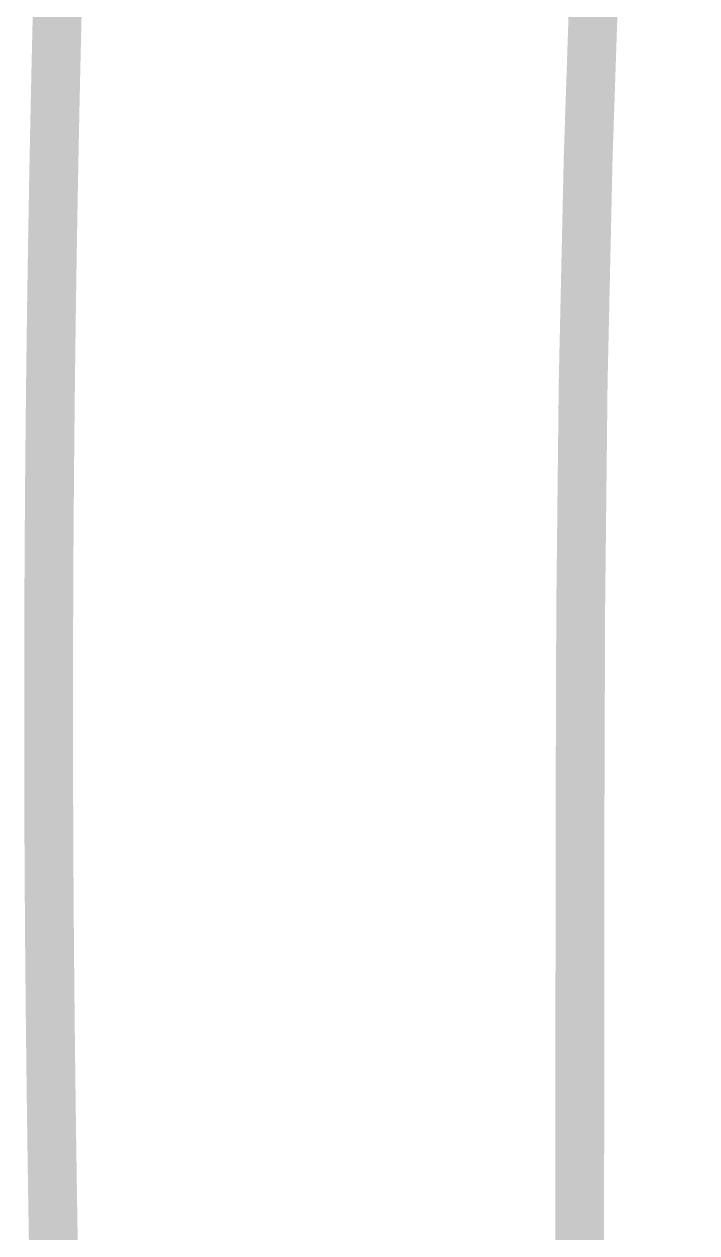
# Model space of a CAD drawing. Header units: inches. Extents: x -300 to 516, y -297 to 231.
# Drawn here: x -23.418 to -21.696, y -163.136 to -160.041 of the extents above; entities that cross this region are included whole.
import ezdxf

# ---------------------------------------------------------------- set-up
doc = ezdxf.new("R2010")
doc.units = ezdxf.units.IN
doc.header["$LTSCALE"] = 24
doc.header["$MEASUREMENT"] = 0
doc.layers.add('EXTERIOR ELEC EQUIP', color=190, linetype='Continuous')

msp = doc.modelspace()

# ---------------------------------------------------------------- linework, layer by layer
at = {"layer": 'EXTERIOR ELEC EQUIP', "const_width": 0.125}
msp.add_lwpolyline([(-21.75863, -156.88459), (-21.77358, -157.04037), (-21.81952, -157.57367), (-21.86105, -158.11872), (-21.89772, -158.67377), (-21.92911, -159.23704), (-21.95476, -159.80678), (-21.97424, -160.38121), (-21.9871, -160.95859), (-21.99342, -161.53848), (-21.99533, -162.12587), (-21.99548, -162.72707), (-21.99651, -163.3484), (-22.01559, -166.06071)], dxfattribs=at)
at = {"layer": 'EXTERIOR ELEC EQUIP', "color": 60, "const_width": 0.125}
msp.add_lwpolyline([(-23.34289, -163.19998), (-23.34291, -163.19843), (-23.34294, -163.19687), (-23.34296, -163.19531), (-23.34299, -163.19376), (-23.34302, -163.1922), (-23.34304, -163.19065), (-23.34307, -163.18909), (-23.34309, -163.18754), (-23.34312, -163.18598), (-23.34314, -163.18442), (-23.34317, -163.18287), (-23.3432, -163.18131), (-23.34322, -163.17976), (-23.34325, -163.1782), (-23.34327, -163.17665), (-23.3433, -163.17509), (-23.34332, -163.17354), (-23.34335, -163.17198), (-23.34338, -163.17042), (-23.3434, -163.16887), (-23.34343, -163.16731), (-23.34345, -163.16576), (-23.34348, -163.1642), (-23.3435, -163.16265), (-23.34353, -163.16109), (-23.34356, -163.15954), (-23.34358, -163.15798), (-23.34361, -163.15642), (-23.34363, -163.15487), (-23.34366, -163.15331), (-23.34368, -163.15176), (-23.34371, -163.1502), (-23.34373, -163.14865), (-23.34376, -163.14709), (-23.34378, -163.14554), (-23.34381, -163.14398), (-23.34383, -163.14243), (-23.34386, -163.14087), (-23.34388, -163.13932), (-23.34391, -163.13776), (-23.34394, -163.13621), (-23.34396, -163.13465), (-23.34399, -163.1331), (-23.34401, -163.13154), (-23.34404, -163.12998), (-23.34406, -163.12843), (-23.34409, -163.12687), (-23.34411, -163.12532), (-23.34414, -163.12376), (-23.34416, -163.12221), (-23.34419, -163.12065), (-23.34421, -163.1191), (-23.34424, -163.11754), (-23.34426, -163.11599), (-23.34429, -163.11443), (-23.34431, -163.11288), (-23.34434, -163.11132), (-23.34436, -163.10977), (-23.34439, -163.10821), (-23.34441, -163.10666), (-23.34444, -163.1051), (-23.34446, -163.10355), (-23.34449, -163.10199), (-23.34451, -163.10044), (-23.34453, -163.09888), (-23.34456, -163.09733), (-23.34458, -163.09577), (-23.34461, -163.09422), (-23.34463, -163.09266), (-23.34466, -163.09111), (-23.34468, -163.08955), (-23.34471, -163.088), (-23.34473, -163.08644), (-23.34476, -163.08489), (-23.34478, -163.08334), (-23.34481, -163.08178), (-23.34483, -163.08023), (-23.34485, -163.07867), (-23.34488, -163.07712), (-23.3449, -163.07556), (-23.34493, -163.07401), (-23.34495, -163.07245), (-23.34498, -163.0709), (-23.345, -163.06934), (-23.34503, -163.06779), (-23.34505, -163.06623), (-23.34507, -163.06468), (-23.3451, -163.06312), (-23.34512, -163.06157), (-23.34515, -163.06002), (-23.34517, -163.05846), (-23.34519, -163.05691), (-23.34522, -163.05535), (-23.34524, -163.0538), (-23.34527, -163.05224), (-23.34529, -163.05069), (-23.34532, -163.04913), (-23.34534, -163.04758), (-23.34536, -163.04602), (-23.34539, -163.04447), (-23.34541, -163.04292), (-23.34544, -163.04136), (-23.34546, -163.03981), (-23.34548, -163.03825), (-23.34551, -163.0367), (-23.34553, -163.03514), (-23.34555, -163.03359), (-23.34558, -163.03203), (-23.3456, -163.03048), (-23.34563, -163.02893), (-23.34565, -163.02737), (-23.34567, -163.02582), (-23.3457, -163.02426), (-23.34572, -163.02271), (-23.34574, -163.02115), (-23.34577, -163.0196), (-23.34579, -163.01805), (-23.34582, -163.01649), (-23.34584, -163.01494), (-23.34586, -163.01338), (-23.34589, -163.01183), (-23.34591, -163.01028), (-23.34593, -163.00872), (-23.34596, -163.00717), (-23.34598, -163.00561), (-23.346, -163.00406), (-23.34603, -163.0025), (-23.34605, -163.00095), (-23.34607, -162.9994), (-23.3461, -162.99784), (-23.34612, -162.99629), (-23.34614, -162.99473), (-23.34617, -162.99318), (-23.34619, -162.99163), (-23.34621, -162.99007), (-23.34624, -162.98852), (-23.34626, -162.98696), (-23.34628, -162.98541), (-23.34631, -162.98386), (-23.34633, -162.9823), (-23.34635, -162.98075), (-23.34638, -162.97919), (-23.3464, -162.97764), (-23.34642, -162.97609), (-23.34645, -162.97453), (-23.34647, -162.97298), (-23.34649, -162.97142), (-23.34651, -162.96987), (-23.34654, -162.96832), (-23.34656, -162.96676), (-23.34658, -162.96521), (-23.34661, -162.96366), (-23.34663, -162.9621), (-23.34665, -162.96055), (-23.34667, -162.95899), (-23.3467, -162.95744), (-23.34672, -162.95589), (-23.34674, -162.95433), (-23.34677, -162.95278), (-23.34679, -162.95123), (-23.34681, -162.94967), (-23.34683, -162.94812), (-23.34686, -162.94656), (-23.34688, -162.94501), (-23.3469, -162.94346), (-23.34692, -162.9419), (-23.34695, -162.94035), (-23.34697, -162.9388), (-23.34699, -162.93724), (-23.34701, -162.93569), (-23.34704, -162.93414), (-23.34706, -162.93258), (-23.34708, -162.93103), (-23.3471, -162.92948), (-23.34713, -162.92792), (-23.34715, -162.92637), (-23.34717, -162.92481), (-23.34719, -162.92326), (-23.34721, -162.92171), (-23.34724, -162.92015), (-23.34726, -162.9186), (-23.34728, -162.91705), (-23.3473, -162.91549), (-23.34732, -162.91394), (-23.34735, -162.91239), (-23.34737, -162.91083), (-23.34739, -162.90928), (-23.34741, -162.90773), (-23.34744, -162.90617), (-23.34746, -162.90462), (-23.34748, -162.90307), (-23.3475, -162.90151), (-23.34752, -162.89996), (-23.34754, -162.89841), (-23.34757, -162.89685), (-23.34759, -162.8953), (-23.34761, -162.89375), (-23.34763, -162.89219), (-23.34765, -162.89064), (-23.34768, -162.88909), (-23.3477, -162.88753), (-23.34772, -162.88598), (-23.34774, -162.88443), (-23.34776, -162.88288), (-23.34778, -162.88132), (-23.34781, -162.87977), (-23.34783, -162.87822), (-23.34785, -162.87666), (-23.34787, -162.87511), (-23.34789, -162.87356), (-23.34791, -162.872), (-23.34793, -162.87045), (-23.34796, -162.8689), (-23.34798, -162.86734), (-23.348, -162.86579), (-23.34802, -162.86424), (-23.34804, -162.86269), (-23.34806, -162.86113), (-23.34808, -162.85958), (-23.3481, -162.85803), (-23.34813, -162.85647), (-23.34815, -162.85492), (-23.34817, -162.85337), (-23.34819, -162.85181), (-23.34821, -162.85026), (-23.34823, -162.84871), (-23.34825, -162.84716), (-23.34827, -162.8456), (-23.34829, -162.84405), (-23.34832, -162.8425), (-23.34834, -162.84094), (-23.34836, -162.83939), (-23.34838, -162.83784), (-23.3484, -162.83629), (-23.34842, -162.83473), (-23.34844, -162.83318), (-23.34846, -162.83163), (-23.34848, -162.83007), (-23.3485, -162.82852), (-23.34852, -162.82697), (-23.34855, -162.82542), (-23.34857, -162.82386), (-23.34859, -162.82231), (-23.34861, -162.82076), (-23.34863, -162.81921), (-23.34865, -162.81765), (-23.34867, -162.8161), (-23.34869, -162.81455), (-23.34871, -162.813), (-23.34873, -162.81144), (-23.34875, -162.80989), (-23.34877, -162.80834), (-23.34879, -162.80678), (-23.34881, -162.80523), (-23.34883, -162.80368), (-23.34885, -162.80213), (-23.34887, -162.80057), (-23.34889, -162.79902), (-23.34891, -162.79747), (-23.34893, -162.79592), (-23.34895, -162.79436), (-23.34897, -162.79281), (-23.34899, -162.79126), (-23.34901, -162.78971), (-23.34903, -162.78815), (-23.34905, -162.7866), (-23.34907, -162.78505), (-23.34909, -162.7835), (-23.34911, -162.78194), (-23.34913, -162.78039), (-23.34915, -162.77884), (-23.34917, -162.77729), (-23.34919, -162.77574), (-23.34921, -162.77418), (-23.34923, -162.77263), (-23.34925, -162.77108), (-23.34927, -162.76953), (-23.34929, -162.76797), (-23.34931, -162.76642), (-23.34933, -162.76487), (-23.34935, -162.76332), (-23.34937, -162.76176), (-23.34939, -162.76021), (-23.34941, -162.75866), (-23.34943, -162.75711), (-23.34945, -162.75556), (-23.34947, -162.754), (-23.34949, -162.75245), (-23.34951, -162.7509), (-23.34953, -162.74935), (-23.34955, -162.74779), (-23.34957, -162.74624), (-23.34959, -162.74469), (-23.34961, -162.74314), (-23.34963, -162.74159), (-23.34964, -162.74003), (-23.34966, -162.73848), (-23.34968, -162.73693), (-23.3497, -162.73538), (-23.34972, -162.73383), (-23.34974, -162.73227), (-23.34976, -162.73072), (-23.34978, -162.72917), (-23.3498, -162.72762), (-23.34982, -162.72607), (-23.34984, -162.72451), (-23.34985, -162.72296), (-23.34987, -162.72141), (-23.34989, -162.71986), (-23.34991, -162.71831), (-23.34993, -162.71675), (-23.34995, -162.7152), (-23.34997, -162.71365), (-23.34999, -162.7121), (-23.35001, -162.71055), (-23.35002, -162.70899), (-23.35004, -162.70744), (-23.35006, -162.70589), (-23.35008, -162.70434), (-23.3501, -162.70279), (-23.35012, -162.70124), (-23.35014, -162.69968), (-23.35015, -162.69813), (-23.35017, -162.69658), (-23.35019, -162.69503), (-23.35021, -162.69348), (-23.35023, -162.69192), (-23.35025, -162.69037), (-23.35027, -162.68882), (-23.35028, -162.68727), (-23.3503, -162.68572), (-23.35032, -162.68417), (-23.35034, -162.68261), (-23.35036, -162.68106), (-23.35037, -162.67951), (-23.35039, -162.67796), (-23.35041, -162.67641), (-23.35043, -162.67486), (-23.35045, -162.6733), (-23.35047, -162.67175), (-23.35048, -162.6702), (-23.3505, -162.66865), (-23.35052, -162.6671), (-23.35054, -162.66555), (-23.35056, -162.66399), (-23.35057, -162.66244), (-23.35059, -162.66089), (-23.35061, -162.65934), (-23.35063, -162.65779), (-23.35064, -162.65624), (-23.35066, -162.65469), (-23.35068, -162.65313), (-23.3507, -162.65158), (-23.35072, -162.65003), (-23.35073, -162.64848), (-23.35075, -162.64693), (-23.35077, -162.64538), (-23.35079, -162.64383), (-23.3508, -162.64227), (-23.35082, -162.64072), (-23.35084, -162.63917), (-23.35086, -162.63762), (-23.35087, -162.63607), (-23.35089, -162.63452), (-23.35091, -162.63297), (-23.35093, -162.63141), (-23.35094, -162.62986), (-23.35096, -162.62831), (-23.35098, -162.62676), (-23.35099, -162.62521), (-23.35101, -162.62366), (-23.35103, -162.62211), (-23.35105, -162.62056), (-23.35106, -162.619), (-23.35108, -162.61745), (-23.3511, -162.6159), (-23.35111, -162.61435), (-23.35113, -162.6128), (-23.35115, -162.61125), (-23.35116, -162.6097), (-23.35118, -162.60815), (-23.3512, -162.60659), (-23.35122, -162.60504), (-23.35123, -162.60349), (-23.35125, -162.60194), (-23.35127, -162.60039), (-23.35128, -162.59884), (-23.3513, -162.59729), (-23.35132, -162.59574), (-23.35133, -162.59419), (-23.35135, -162.59263), (-23.35137, -162.59108), (-23.35138, -162.58953), (-23.3514, -162.58798), (-23.35141, -162.58643), (-23.35143, -162.58488), (-23.35145, -162.58333), (-23.35146, -162.58178), (-23.35148, -162.58023), (-23.3515, -162.57868), (-23.35151, -162.57712), (-23.35153, -162.57557), (-23.35155, -162.57402), (-23.35156, -162.57247), (-23.35158, -162.57092), (-23.35159, -162.56937), (-23.35161, -162.56782), (-23.35163, -162.56627), (-23.35164, -162.56472), (-23.35166, -162.56317), (-23.35167, -162.56161), (-23.35169, -162.56006), (-23.35171, -162.55851), (-23.35172, -162.55696), (-23.35174, -162.55541), (-23.35175, -162.55386), (-23.35177, -162.55231), (-23.35179, -162.55076), (-23.3518, -162.54921), (-23.35182, -162.54766), (-23.35183, -162.54611), (-23.35185, -162.54456), (-23.35186, -162.54301), (-23.35188, -162.54145), (-23.35189, -162.5399), (-23.35191, -162.53835), (-23.35193, -162.5368), (-23.35194, -162.53525), (-23.35196, -162.5337), (-23.35197, -162.53215), (-23.35199, -162.5306), (-23.352, -162.52905), (-23.35202, -162.5275), (-23.35203, -162.52595), (-23.35205, -162.5244), (-23.35206, -162.52285), (-23.35208, -162.5213), (-23.35209, -162.51975), (-23.35211, -162.51819), (-23.35212, -162.51664), (-23.35214, -162.51509), (-23.35215, -162.51354), (-23.35217, -162.51199), (-23.35218, -162.51044), (-23.3522, -162.50889), (-23.35221, -162.50734), (-23.35223, -162.50579), (-23.35224, -162.50424), (-23.35226, -162.50269), (-23.35227, -162.50114), (-23.35229, -162.49959), (-23.3523, -162.49804), (-23.35232, -162.49649), (-23.35233, -162.49494), (-23.35235, -162.49339), (-23.35236, -162.49184), (-23.35238, -162.49029), (-23.35239, -162.48873), (-23.35241, -162.48718), (-23.35242, -162.48563), (-23.35243, -162.48408), (-23.35245, -162.48253), (-23.35246, -162.48098), (-23.35248, -162.47943), (-23.35249, -162.47788), (-23.35251, -162.47633), (-23.35252, -162.47478), (-23.35254, -162.47323), (-23.35255, -162.47168), (-23.35256, -162.47013), (-23.35258, -162.46858), (-23.35259, -162.46703), (-23.35261, -162.46548), (-23.35262, -162.46393), (-23.35263, -162.46238), (-23.35265, -162.46083), (-23.35266, -162.45928), (-23.35268, -162.45773), (-23.35269, -162.45618), (-23.3527, -162.45463), (-23.35272, -162.45308), (-23.35273, -162.45153), (-23.35274, -162.44998), (-23.35276, -162.44843), (-23.35277, -162.44688), (-23.35279, -162.44533), (-23.3528, -162.44378), (-23.35281, -162.44223), (-23.35283, -162.44068), (-23.35284, -162.43913), (-23.35285, -162.43758), (-23.35287, -162.43603), (-23.35288, -162.43448), (-23.35289, -162.43293), (-23.35291, -162.43138), (-23.35292, -162.42983), (-23.35293, -162.42828), (-23.35295, -162.42673), (-23.35296, -162.42518), (-23.35297, -162.42363), (-23.35299, -162.42208), (-23.353, -162.42053), (-23.35301, -162.41898), (-23.35303, -162.41743), (-23.35304, -162.41588), (-23.35305, -162.41433), (-23.35307, -162.41278), (-23.35308, -162.41123), (-23.35309, -162.40968), (-23.3531, -162.40813), (-23.35312, -162.40658), (-23.35313, -162.40503), (-23.35314, -162.40348), (-23.35316, -162.40193), (-23.35317, -162.40038), (-23.35318, -162.39883), (-23.35319, -162.39728), (-23.35321, -162.39573), (-23.35322, -162.39418), (-23.35323, -162.39263), (-23.35324, -162.39108), (-23.35326, -162.38953), (-23.35327, -162.38798), (-23.35328, -162.38643), (-23.35329, -162.38488), (-23.35331, -162.38333), (-23.35332, -162.38178), (-23.35333, -162.38023), (-23.35334, -162.37868), (-23.35336, -162.37713), (-23.35337, -162.37558), (-23.35338, -162.37403), (-23.35339, -162.37248), (-23.3534, -162.37093), (-23.35342, -162.36938), (-23.35343, -162.36783), (-23.35344, -162.36628), (-23.35345, -162.36473), (-23.35346, -162.36318), (-23.35348, -162.36163), (-23.35349, -162.36008), (-23.3535, -162.35854), (-23.35351, -162.35699), (-23.35352, -162.35544), (-23.35354, -162.35389), (-23.35355, -162.35234), (-23.35356, -162.35079), (-23.35357, -162.34924), (-23.35358, -162.34769), (-23.35359, -162.34614), (-23.35361, -162.34459), (-23.35362, -162.34304), (-23.35363, -162.34149), (-23.35364, -162.33994), (-23.35365, -162.33839), (-23.35366, -162.33684), (-23.35367, -162.33529), (-23.35369, -162.33374), (-23.3537, -162.33219), (-23.35371, -162.33064), (-23.35372, -162.32909), (-23.35373, -162.32755), (-23.35374, -162.326), (-23.35375, -162.32445), (-23.35376, -162.3229), (-23.35377, -162.32135), (-23.35379, -162.3198), (-23.3538, -162.31825), (-23.35381, -162.3167), (-23.35382, -162.31515), (-23.35383, -162.3136), (-23.35384, -162.31205), (-23.35385, -162.3105), (-23.35386, -162.30895), (-23.35387, -162.3074), (-23.35388, -162.30586), (-23.35389, -162.30431), (-23.35391, -162.30276), (-23.35392, -162.30121), (-23.35393, -162.29966), (-23.35394, -162.29811), (-23.35395, -162.29656), (-23.35396, -162.29501), (-23.35397, -162.29346), (-23.35398, -162.29191), (-23.35399, -162.29036), (-23.354, -162.28881), (-23.35401, -162.28726), (-23.35402, -162.28572), (-23.35403, -162.28417), (-23.35404, -162.28262), (-23.35405, -162.28107), (-23.35406, -162.27952), (-23.35407, -162.27797), (-23.35408, -162.27642), (-23.35409, -162.27487), (-23.3541, -162.27332), (-23.35411, -162.27177), (-23.35412, -162.27023), (-23.35413, -162.26868), (-23.35414, -162.26713), (-23.35415, -162.26558), (-23.35416, -162.26403), (-23.35417, -162.26248), (-23.35418, -162.26093), (-23.35419, -162.25938), (-23.3542, -162.25783), (-23.35421, -162.25628), (-23.35422, -162.25474), (-23.35423, -162.25319), (-23.35424, -162.25164), (-23.35425, -162.25009), (-23.35426, -162.24854), (-23.35427, -162.24699), (-23.35428, -162.24544), (-23.35429, -162.24389), (-23.3543, -162.24234), (-23.35431, -162.2408), (-23.35432, -162.23925), (-23.35433, -162.2377), (-23.35433, -162.23615), (-23.35434, -162.2346), (-23.35435, -162.23305), (-23.35436, -162.2315), (-23.35437, -162.22995), (-23.35438, -162.22841), (-23.35439, -162.22686), (-23.3544, -162.22531), (-23.35441, -162.22376), (-23.35442, -162.22221), (-23.35443, -162.22066), (-23.35444, -162.21911), (-23.35444, -162.21757), (-23.35445, -162.21602), (-23.35446, -162.21447), (-23.35447, -162.21292), (-23.35448, -162.21137), (-23.35449, -162.20982), (-23.3545, -162.20827), (-23.35451, -162.20673), (-23.35451, -162.20518), (-23.35452, -162.20363), (-23.35453, -162.20208), (-23.35454, -162.20053), (-23.35455, -162.19898), (-23.35456, -162.19743), (-23.35457, -162.19589), (-23.35457, -162.19434), (-23.35458, -162.19279), (-23.35459, -162.19124), (-23.3546, -162.18969), (-23.35461, -162.18814), (-23.35462, -162.18659), (-23.35462, -162.18505), (-23.35463, -162.1835), (-23.35464, -162.18195), (-23.35465, -162.1804), (-23.35466, -162.17885), (-23.35466, -162.1773), (-23.35467, -162.17576), (-23.35468, -162.17421), (-23.35469, -162.17266), (-23.3547, -162.17111), (-23.3547, -162.16956), (-23.35471, -162.16801), (-23.35472, -162.16647), (-23.35473, -162.16492), (-23.35474, -162.16337), (-23.35474, -162.16182), (-23.35475, -162.16027), (-23.35476, -162.15873), (-23.35477, -162.15718), (-23.35477, -162.15563), (-23.35478, -162.15408), (-23.35479, -162.15253), (-23.3548, -162.15098), (-23.3548, -162.14944), (-23.35481, -162.14789), (-23.35482, -162.14634), (-23.35483, -162.14479), (-23.35483, -162.14324), (-23.35484, -162.1417), (-23.35485, -162.14015), (-23.35486, -162.1386), (-23.35486, -162.13705), (-23.35487, -162.1355), (-23.35488, -162.13395), (-23.35488, -162.13241), (-23.35489, -162.13086), (-23.3549, -162.12931), (-23.3549, -162.12776), (-23.35491, -162.12621), (-23.35492, -162.12467), (-23.35493, -162.12312), (-23.35493, -162.12157), (-23.35494, -162.12002), (-23.35495, -162.11848), (-23.35495, -162.11693), (-23.35496, -162.11538), (-23.35497, -162.11383), (-23.35497, -162.11228), (-23.35498, -162.11074), (-23.35499, -162.10919), (-23.35499, -162.10764), (-23.355, -162.10609), (-23.35501, -162.10454), (-23.35501, -162.103), (-23.35502, -162.10145), (-23.35503, -162.0999), (-23.35503, -162.09835), (-23.35504, -162.09681), (-23.35504, -162.09526), (-23.35505, -162.09371), (-23.35506, -162.09216), (-23.35506, -162.09061), (-23.35507, -162.08907), (-23.35508, -162.08752), (-23.35508, -162.08597), (-23.35509, -162.08442), (-23.35509, -162.08288), (-23.3551, -162.08133), (-23.35511, -162.07978), (-23.35511, -162.07823), (-23.35512, -162.07669), (-23.35512, -162.07514), (-23.35513, -162.07359), (-23.35514, -162.07204), (-23.35514, -162.0705), (-23.35515, -162.06895), (-23.35515, -162.0674), (-23.35516, -162.06585), (-23.35516, -162.0643), (-23.35517, -162.06276), (-23.35518, -162.06121), (-23.35518, -162.05966), (-23.35519, -162.05811), (-23.35519, -162.05657), (-23.3552, -162.05502), (-23.3552, -162.05347), (-23.35521, -162.05193), (-23.35521, -162.05038), (-23.35522, -162.04883), (-23.35522, -162.04728), (-23.35523, -162.04574), (-23.35524, -162.04419), (-23.35524, -162.04264), (-23.35525, -162.04109), (-23.35525, -162.03955), (-23.35526, -162.038), (-23.35526, -162.03645), (-23.35527, -162.0349), (-23.35527, -162.03336), (-23.35528, -162.03181), (-23.35528, -162.03026), (-23.35529, -162.02872), (-23.35529, -162.02717), (-23.3553, -162.02562), (-23.3553, -162.02407), (-23.35531, -162.02253), (-23.35531, -162.02098), (-23.35531, -162.01943), (-23.35532, -162.01788), (-23.35532, -162.01634), (-23.35533, -162.01479), (-23.35533, -162.01324), (-23.35534, -162.0117), (-23.35534, -162.01015), (-23.35535, -162.0086), (-23.35535, -162.00705), (-23.35536, -162.00551), (-23.35536, -162.00396), (-23.35536, -162.00241), (-23.35537, -162.00087), (-23.35537, -161.99932), (-23.35538, -161.99777), (-23.35538, -161.99623), (-23.35539, -161.99468), (-23.35539, -161.99313), (-23.35539, -161.99158), (-23.3554, -161.99004), (-23.3554, -161.98849), (-23.35541, -161.98694), (-23.35541, -161.9854), (-23.35541, -161.98385), (-23.35542, -161.9823), (-23.35542, -161.98076), (-23.35543, -161.97921), (-23.35543, -161.97766), (-23.35543, -161.97612), (-23.35544, -161.97457), (-23.35544, -161.97302), (-23.35544, -161.97148), (-23.35545, -161.96993), (-23.35545, -161.96838), (-23.35546, -161.96683), (-23.35546, -161.96529), (-23.35546, -161.96374), (-23.35547, -161.96219), (-23.35547, -161.96065), (-23.35547, -161.9591), (-23.35548, -161.95755), (-23.35548, -161.95601), (-23.35548, -161.95446), (-23.35549, -161.95291), (-23.35549, -161.95137), (-23.35549, -161.94982), (-23.3555, -161.94827), (-23.3555, -161.94673), (-23.3555, -161.94518), (-23.35551, -161.94363), (-23.35551, -161.94209), (-23.35551, -161.94054), (-23.35551, -161.939), (-23.35552, -161.93745), (-23.35552, -161.9359), (-23.35552, -161.93436), (-23.35553, -161.93281), (-23.35553, -161.93126), (-23.35553, -161.92972), (-23.35553, -161.92817), (-23.35554, -161.92662), (-23.35554, -161.92508), (-23.35554, -161.92353), (-23.35555, -161.92198), (-23.35555, -161.92044), (-23.35555, -161.91889), (-23.35555, -161.91734), (-23.35556, -161.9158), (-23.35556, -161.91425), (-23.35556, -161.91271), (-23.35556, -161.91116), (-23.35557, -161.90961), (-23.35557, -161.90807), (-23.35557, -161.90652), (-23.35557, -161.90497), (-23.35557, -161.90343), (-23.35558, -161.90188), (-23.35558, -161.90034), (-23.35558, -161.89879), (-23.35558, -161.89724), (-23.35558, -161.8957), (-23.35559, -161.89415), (-23.35559, -161.8926), (-23.35559, -161.89106), (-23.35559, -161.88951), (-23.35559, -161.88797), (-23.3556, -161.88642), (-23.3556, -161.88487), (-23.3556, -161.88333), (-23.3556, -161.88178), (-23.3556, -161.88024), (-23.35561, -161.87869), (-23.35561, -161.87714), (-23.35561, -161.8756), (-23.35561, -161.87405), (-23.35561, -161.87251), (-23.35561, -161.87096), (-23.35562, -161.86941), (-23.35562, -161.86787), (-23.35562, -161.86632), (-23.35562, -161.86478), (-23.35562, -161.86323), (-23.35562, -161.86168), (-23.35562, -161.86014), (-23.35562, -161.85859), (-23.35563, -161.85705), (-23.35563, -161.8555), (-23.35563, -161.85395), (-23.35563, -161.85241), (-23.35563, -161.85086), (-23.35563, -161.84932), (-23.35563, -161.84777), (-23.35563, -161.84623), (-23.35563, -161.84468), (-23.35564, -161.84313), (-23.35564, -161.84159), (-23.35564, -161.84004), (-23.35564, -161.8385), (-23.35564, -161.83695), (-23.35564, -161.83541), (-23.35564, -161.83386), (-23.35564, -161.83231), (-23.35564, -161.83077), (-23.35564, -161.82922), (-23.35564, -161.82768), (-23.35564, -161.82613), (-23.35564, -161.82459), (-23.35564, -161.82304), (-23.35565, -161.82149), (-23.35565, -161.81995), (-23.35565, -161.8184), (-23.35565, -161.81686), (-23.35565, -161.81531), (-23.35565, -161.81377), (-23.35565, -161.81222), (-23.35565, -161.81068), (-23.35565, -161.80913), (-23.35565, -161.80759), (-23.35565, -161.80604), (-23.35565, -161.80449), (-23.35565, -161.80295), (-23.35565, -161.8014), (-23.35565, -161.79986), (-23.35565, -161.79831), (-23.35565, -161.79677), (-23.35565, -161.79522), (-23.35565, -161.79368), (-23.35565, -161.79213), (-23.35565, -161.79059), (-23.35565, -161.78904), (-23.35565, -161.7875), (-23.35565, -161.78595), (-23.35565, -161.78441), (-23.35565, -161.78286), (-23.35565, -161.78131), (-23.35565, -161.77977), (-23.35565, -161.77822), (-23.35564, -161.77668), (-23.35564, -161.77513), (-23.35564, -161.77359), (-23.35564, -161.77204), (-23.35564, -161.7705), (-23.35564, -161.76895), (-23.35564, -161.76741), (-23.35564, -161.76586), (-23.35564, -161.76432), (-23.35564, -161.76277), (-23.35564, -161.76123), (-23.35564, -161.75968), (-23.35564, -161.75814), (-23.35564, -161.75659), (-23.35563, -161.75505), (-23.35563, -161.7535), (-23.35563, -161.75196), (-23.35563, -161.75041), (-23.35563, -161.74887), (-23.35563, -161.74732), (-23.35563, -161.74578), (-23.35563, -161.74423), (-23.35563, -161.74269), (-23.35562, -161.74114), (-23.35562, -161.7396), (-23.35562, -161.73805), (-23.35562, -161.73651), (-23.35562, -161.73496), (-23.35562, -161.73342), (-23.35562, -161.73187), (-23.35561, -161.73033), (-23.35561, -161.72879), (-23.35561, -161.72724), (-23.35561, -161.7257), (-23.35561, -161.72415), (-23.35561, -161.72261), (-23.3556, -161.72106), (-23.3556, -161.71952), (-23.3556, -161.71797), (-23.3556, -161.71643), (-23.3556, -161.71488), (-23.3556, -161.71334), (-23.35559, -161.71179), (-23.35559, -161.71025), (-23.35559, -161.7087), (-23.35559, -161.70716), (-23.35559, -161.70562), (-23.35558, -161.70407), (-23.35558, -161.70253), (-23.35558, -161.70098), (-23.35558, -161.69944), (-23.35558, -161.69789), (-23.35557, -161.69635), (-23.35557, -161.6948), (-23.35557, -161.69326), (-23.35557, -161.69172), (-23.35556, -161.69017), (-23.35556, -161.68863), (-23.35556, -161.68708), (-23.35556, -161.68554), (-23.35555, -161.68399), (-23.35555, -161.68245), (-23.35555, -161.6809), (-23.35555, -161.67936), (-23.35554, -161.67782), (-23.35554, -161.67627), (-23.35554, -161.67473), (-23.35554, -161.67318), (-23.35553, -161.67164), (-23.35553, -161.67009), (-23.35553, -161.66855), (-23.35552, -161.66701), (-23.35552, -161.66546), (-23.35552, -161.66392), (-23.35552, -161.66237), (-23.35551, -161.66083), (-23.35551, -161.65929), (-23.35551, -161.65774), (-23.3555, -161.6562), (-23.3555, -161.65465), (-23.3555, -161.65311), (-23.35549, -161.65156), (-23.35549, -161.65002), (-23.35549, -161.64848), (-23.35548, -161.64693), (-23.35548, -161.64539), (-23.35548, -161.64384), (-23.35547, -161.6423), (-23.35547, -161.64076), (-23.35547, -161.63921), (-23.35546, -161.63767), (-23.35546, -161.63613), (-23.35546, -161.63458), (-23.35545, -161.63304), (-23.35545, -161.63149), (-23.35545, -161.62995), (-23.35544, -161.62841), (-23.35544, -161.62686), (-23.35543, -161.62532), (-23.35543, -161.62377), (-23.35543, -161.62223), (-23.35542, -161.62069), (-23.35542, -161.61914), (-23.35541, -161.6176), (-23.35541, -161.61606), (-23.35541, -161.61451), (-23.3554, -161.61297), (-23.3554, -161.61142), (-23.35539, -161.60988), (-23.35539, -161.60834), (-23.35539, -161.60679), (-23.35538, -161.60525), (-23.35538, -161.60371), (-23.35537, -161.60216), (-23.35537, -161.60062), (-23.35536, -161.59908), (-23.35536, -161.59753), (-23.35536, -161.59599), (-23.35535, -161.59444), (-23.35535, -161.5929), (-23.35534, -161.59136), (-23.35534, -161.58981), (-23.35533, -161.58827), (-23.35533, -161.58673), (-23.35532, -161.58518), (-23.35532, -161.58364), (-23.35531, -161.5821), (-23.35531, -161.58055), (-23.35531, -161.57901), (-23.3553, -161.57747), (-23.3553, -161.57592), (-23.35529, -161.57438), (-23.35529, -161.57284), (-23.35528, -161.57129), (-23.35528, -161.56975), (-23.35527, -161.56821), (-23.35527, -161.56666), (-23.35526, -161.56512), (-23.35526, -161.56358), (-23.35525, -161.56203), (-23.35525, -161.56049), (-23.35524, -161.55895), (-23.35523, -161.5574), (-23.35523, -161.55586), (-23.35522, -161.55432), (-23.35522, -161.55278), (-23.35521, -161.55123), (-23.35521, -161.54969), (-23.3552, -161.54815), (-23.3552, -161.5466), (-23.35519, -161.54506), (-23.35519, -161.54352), (-23.35518, -161.54197), (-23.35517, -161.54043), (-23.35517, -161.53889), (-23.35516, -161.53734), (-23.35516, -161.5358), (-23.35515, -161.53426), (-23.35515, -161.53272), (-23.35514, -161.53117), (-23.35513, -161.52963), (-23.35513, -161.52809), (-23.35512, -161.52654), (-23.35512, -161.525), (-23.35511, -161.52346), (-23.3551, -161.52192), (-23.3551, -161.52037), (-23.35509, -161.51883), (-23.35509, -161.51729), (-23.35508, -161.51574), (-23.35507, -161.5142), (-23.35507, -161.51266), (-23.35506, -161.51112), (-23.35506, -161.50957), (-23.35505, -161.50803), (-23.35504, -161.50649), (-23.35504, -161.50495), (-23.35503, -161.5034), (-23.35502, -161.50186), (-23.35502, -161.50032), (-23.35501, -161.49878), (-23.355, -161.49723), (-23.355, -161.49569), (-23.35499, -161.49415), (-23.35498, -161.49261), (-23.35498, -161.49106), (-23.35497, -161.48952), (-23.35496, -161.48798), (-23.35496, -161.48644), (-23.35495, -161.48489), (-23.35494, -161.48335), (-23.35494, -161.48181), (-23.35493, -161.48027), (-23.35492, -161.47872), (-23.35492, -161.47718), (-23.35491, -161.47564), (-23.3549, -161.4741), (-23.35489, -161.47255), (-23.35489, -161.47101), (-23.35488, -161.46947), (-23.35487, -161.46793), (-23.35487, -161.46639), (-23.35486, -161.46484), (-23.35485, -161.4633), (-23.35484, -161.46176), (-23.35484, -161.46022), (-23.35483, -161.45867), (-23.35482, -161.45713), (-23.35481, -161.45559), (-23.35481, -161.45405), (-23.3548, -161.45251), (-23.35479, -161.45096), (-23.35478, -161.44942), (-23.35478, -161.44788), (-23.35477, -161.44634), (-23.35476, -161.4448), (-23.35475, -161.44325), (-23.35475, -161.44171), (-23.35474, -161.44017), (-23.35473, -161.43863), (-23.35472, -161.43709), (-23.35472, -161.43554), (-23.35471, -161.434), (-23.3547, -161.43246), (-23.35469, -161.43092), (-23.35468, -161.42938), (-23.35468, -161.42783), (-23.35467, -161.42629), (-23.35466, -161.42475), (-23.35465, -161.42321), (-23.35464, -161.42167), (-23.35463, -161.42012), (-23.35463, -161.41858), (-23.35462, -161.41704), (-23.35461, -161.4155), (-23.3546, -161.41396), (-23.35459, -161.41242), (-23.35458, -161.41087), (-23.35458, -161.40933), (-23.35457, -161.40779), (-23.35456, -161.40625), (-23.35455, -161.40471), (-23.35454, -161.40317), (-23.35453, -161.40162), (-23.35452, -161.40008), (-23.35452, -161.39854), (-23.35451, -161.397), (-23.3545, -161.39546), (-23.35449, -161.39392), (-23.35448, -161.39238), (-23.35447, -161.39083), (-23.35446, -161.38929), (-23.35445, -161.38775), (-23.35445, -161.38621), (-23.35444, -161.38467), (-23.35443, -161.38313), (-23.35442, -161.38159), (-23.35441, -161.38004), (-23.3544, -161.3785), (-23.35439, -161.37696), (-23.35438, -161.37542), (-23.35437, -161.37388), (-23.35436, -161.37234), (-23.35435, -161.3708), (-23.35435, -161.36926), (-23.35434, -161.36771), (-23.35433, -161.36617), (-23.35432, -161.36463), (-23.35431, -161.36309), (-23.3543, -161.36155), (-23.35429, -161.36001), (-23.35428, -161.35847), (-23.35427, -161.35693), (-23.35426, -161.35539), (-23.35425, -161.35384), (-23.35424, -161.3523), (-23.35423, -161.35076), (-23.35422, -161.34922), (-23.35421, -161.34768), (-23.3542, -161.34614), (-23.35419, -161.3446), (-23.35418, -161.34306), (-23.35417, -161.34152), (-23.35416, -161.33998), (-23.35415, -161.33843), (-23.35414, -161.33689), (-23.35413, -161.33535), (-23.35412, -161.33381), (-23.35411, -161.33227), (-23.3541, -161.33073), (-23.35409, -161.32919), (-23.35408, -161.32765), (-23.35407, -161.32611), (-23.35406, -161.32457), (-23.35405, -161.32303), (-23.35404, -161.32149), (-23.35403, -161.31995), (-23.35402, -161.3184), (-23.35401, -161.31686), (-23.354, -161.31532), (-23.35399, -161.31378), (-23.35398, -161.31224), (-23.35397, -161.3107), (-23.35396, -161.30916), (-23.35395, -161.30762), (-23.35394, -161.30608), (-23.35393, -161.30454), (-23.35391, -161.303), (-23.3539, -161.30146), (-23.35389, -161.29992), (-23.35388, -161.29838), (-23.35387, -161.29684), (-23.35386, -161.2953), (-23.35385, -161.29376), (-23.35384, -161.29222), (-23.35383, -161.29068), (-23.35382, -161.28914), (-23.35381, -161.2876), (-23.35379, -161.28605), (-23.35378, -161.28451), (-23.35377, -161.28297), (-23.35376, -161.28143), (-23.35375, -161.27989), (-23.35374, -161.27835), (-23.35373, -161.27681), (-23.35372, -161.27527), (-23.3537, -161.27373), (-23.35369, -161.27219), (-23.35368, -161.27065), (-23.35367, -161.26911), (-23.35366, -161.26757), (-23.35365, -161.26603), (-23.35364, -161.26449), (-23.35362, -161.26295), (-23.35361, -161.26141), (-23.3536, -161.25987), (-23.35359, -161.25833), (-23.35358, -161.25679), (-23.35357, -161.25525), (-23.35355, -161.25371), (-23.35354, -161.25217), (-23.35353, -161.25063), (-23.35352, -161.24909), (-23.35351, -161.24755), (-23.3535, -161.24601), (-23.35348, -161.24447), (-23.35347, -161.24293), (-23.35346, -161.24139), (-23.35345, -161.23985), (-23.35344, -161.23831), (-23.35342, -161.23677), (-23.35341, -161.23523), (-23.3534, -161.2337), (-23.35339, -161.23216), (-23.35337, -161.23062), (-23.35336, -161.22908), (-23.35335, -161.22754), (-23.35334, -161.226), (-23.35333, -161.22446), (-23.35331, -161.22292), (-23.3533, -161.22138), (-23.35329, -161.21984), (-23.35328, -161.2183), (-23.35326, -161.21676), (-23.35325, -161.21522), (-23.35324, -161.21368), (-23.35322, -161.21214), (-23.35321, -161.2106), (-23.3532, -161.20906), (-23.35319, -161.20752), (-23.35317, -161.20598), (-23.35316, -161.20444), (-23.35315, -161.2029), (-23.35314, -161.20137), (-23.35312, -161.19983), (-23.35311, -161.19829), (-23.3531, -161.19675), (-23.35308, -161.19521), (-23.35307, -161.19367), (-23.35306, -161.19213), (-23.35304, -161.19059), (-23.35303, -161.18905), (-23.35302, -161.18751), (-23.353, -161.18597), (-23.35299, -161.18443), (-23.35298, -161.1829), (-23.35297, -161.18136), (-23.35295, -161.17982), (-23.35294, -161.17828), (-23.35293, -161.17674), (-23.35291, -161.1752), (-23.3529, -161.17366), (-23.35288, -161.17212), (-23.35287, -161.17058), (-23.35286, -161.16904), (-23.35284, -161.16751), (-23.35283, -161.16597), (-23.35282, -161.16443), (-23.3528, -161.16289), (-23.35279, -161.16135), (-23.35278, -161.15981), (-23.35276, -161.15827), (-23.35275, -161.15673), (-23.35273, -161.15519), (-23.35272, -161.15366), (-23.35271, -161.15212), (-23.35269, -161.15058), (-23.35268, -161.14904), (-23.35266, -161.1475), (-23.35265, -161.14596), (-23.35264, -161.14442), (-23.35262, -161.14289), (-23.35261, -161.14135), (-23.35259, -161.13981), (-23.35258, -161.13827), (-23.35257, -161.13673), (-23.35255, -161.13519), (-23.35254, -161.13365), (-23.35252, -161.13212), (-23.35251, -161.13058), (-23.35249, -161.12904), (-23.35248, -161.1275), (-23.35247, -161.12596), (-23.35245, -161.12442), (-23.35244, -161.12288), (-23.35242, -161.12135), (-23.35241, -161.11981), (-23.35239, -161.11827), (-23.35238, -161.11673), (-23.35236, -161.11519), (-23.35235, -161.11366), (-23.35233, -161.11212), (-23.35232, -161.11058), (-23.3523, -161.10904), (-23.35229, -161.1075), (-23.35227, -161.10596), (-23.35226, -161.10443), (-23.35224, -161.10289), (-23.35223, -161.10135), (-23.35221, -161.09981), (-23.3522, -161.09827), (-23.35218, -161.09674), (-23.35217, -161.0952), (-23.35215, -161.09366), (-23.35214, -161.09212), (-23.35212, -161.09058), (-23.35211, -161.08905), (-23.35209, -161.08751), (-23.35208, -161.08597), (-23.35206, -161.08443), (-23.35205, -161.08289), (-23.35203, -161.08136), (-23.35202, -161.07982), (-23.352, -161.07828), (-23.35199, -161.07674), (-23.35197, -161.0752), (-23.35195, -161.07367), (-23.35194, -161.07213), (-23.35192, -161.07059), (-23.35191, -161.06905), (-23.35189, -161.06752), (-23.35188, -161.06598), (-23.35186, -161.06444), (-23.35184, -161.0629), (-23.35183, -161.06137), (-23.35181, -161.05983), (-23.3518, -161.05829), (-23.35178, -161.05675), (-23.35176, -161.05522), (-23.35175, -161.05368), (-23.35173, -161.05214), (-23.35172, -161.0506), (-23.3517, -161.04907), (-23.35168, -161.04753), (-23.35167, -161.04599), (-23.35165, -161.04445), (-23.35164, -161.04292), (-23.35162, -161.04138), (-23.3516, -161.03984), (-23.35159, -161.0383), (-23.35157, -161.03677), (-23.35155, -161.03523), (-23.35154, -161.03369), (-23.35152, -161.03216), (-23.35151, -161.03062), (-23.35149, -161.02908), (-23.35147, -161.02754), (-23.35146, -161.02601), (-23.35144, -161.02447), (-23.35142, -161.02293), (-23.35141, -161.0214), (-23.35139, -161.01986), (-23.35137, -161.01832), (-23.35136, -161.01678), (-23.35134, -161.01525), (-23.35132, -161.01371), (-23.35131, -161.01217), (-23.35129, -161.01064), (-23.35127, -161.0091), (-23.35125, -161.00756), (-23.35124, -161.00603), (-23.35122, -161.00449), (-23.3512, -161.00295), (-23.35119, -161.00141), (-23.35117, -160.99988), (-23.35115, -160.99834), (-23.35114, -160.9968), (-23.35112, -160.99527), (-23.3511, -160.99373), (-23.35108, -160.99219), (-23.35107, -160.99066), (-23.35105, -160.98912), (-23.35103, -160.98758), (-23.35101, -160.98605), (-23.351, -160.98451), (-23.35098, -160.98297), (-23.35096, -160.98144), (-23.35094, -160.9799), (-23.35093, -160.97836), (-23.35091, -160.97683), (-23.35089, -160.97529), (-23.35087, -160.97376), (-23.35086, -160.97222), (-23.35084, -160.97068), (-23.35082, -160.96915), (-23.3508, -160.96761), (-23.35078, -160.96607), (-23.35077, -160.96454), (-23.35075, -160.963), (-23.35073, -160.96146), (-23.35071, -160.95993), (-23.3507, -160.95839), (-23.35068, -160.95686), (-23.35066, -160.95532), (-23.35064, -160.95378), (-23.35062, -160.95225), (-23.35061, -160.95071), (-23.35059, -160.94917), (-23.35057, -160.94764), (-23.35055, -160.9461), (-23.35053, -160.94457), (-23.35051, -160.94303), (-23.3505, -160.94149), (-23.35048, -160.93996), (-23.35046, -160.93842), (-23.35044, -160.93689), (-23.35042, -160.93535), (-23.3504, -160.93381), (-23.35038, -160.93228), (-23.35037, -160.93074), (-23.35035, -160.92921), (-23.35033, -160.92767), (-23.35031, -160.92614), (-23.35029, -160.9246), (-23.35027, -160.92306), (-23.35025, -160.92153), (-23.35024, -160.91999), (-23.35022, -160.91846), (-23.3502, -160.91692), (-23.35018, -160.91539), (-23.35016, -160.91385), (-23.35014, -160.91231), (-23.35012, -160.91078), (-23.3501, -160.90924), (-23.35008, -160.90771), (-23.35007, -160.90617), (-23.35005, -160.90464), (-23.35003, -160.9031), (-23.35001, -160.90156), (-23.34999, -160.90003), (-23.34997, -160.89849), (-23.34995, -160.89696), (-23.34993, -160.89542), (-23.34991, -160.89389), (-23.34989, -160.89235), (-23.34987, -160.89082), (-23.34985, -160.88928), (-23.34983, -160.88775), (-23.34981, -160.88621), (-23.3498, -160.88468), (-23.34978, -160.88314), (-23.34976, -160.88161), (-23.34974, -160.88007), (-23.34972, -160.87853), (-23.3497, -160.877), (-23.34968, -160.87546), (-23.34966, -160.87393), (-23.34964, -160.87239), (-23.34962, -160.87086), (-23.3496, -160.86932), (-23.34958, -160.86779), (-23.34956, -160.86625), (-23.34954, -160.86472), (-23.34952, -160.86318), (-23.3495, -160.86165), (-23.34948, -160.86011), (-23.34946, -160.85858), (-23.34944, -160.85704), (-23.34942, -160.85551), (-23.3494, -160.85397), (-23.34938, -160.85244), (-23.34936, -160.85091), (-23.34934, -160.84937), (-23.34932, -160.84784), (-23.3493, -160.8463), (-23.34928, -160.84477), (-23.34926, -160.84323), (-23.34924, -160.8417), (-23.34922, -160.84016), (-23.34919, -160.83863), (-23.34917, -160.83709), (-23.34915, -160.83556), (-23.34913, -160.83402), (-23.34911, -160.83249), (-23.34909, -160.83095), (-23.34907, -160.82942), (-23.34905, -160.82789), (-23.34903, -160.82635), (-23.34901, -160.82482), (-23.34899, -160.82328), (-23.34897, -160.82175), (-23.34895, -160.82021), (-23.34893, -160.81868), (-23.34891, -160.81715), (-23.34888, -160.81561), (-23.34886, -160.81408), (-23.34884, -160.81254), (-23.34882, -160.81101), (-23.3488, -160.80947), (-23.34878, -160.80794), (-23.34876, -160.80641), (-23.34874, -160.80487), (-23.34872, -160.80334), (-23.34869, -160.8018), (-23.34867, -160.80027), (-23.34865, -160.79874), (-23.34863, -160.7972), (-23.34861, -160.79567), (-23.34859, -160.79413), (-23.34857, -160.7926), (-23.34854, -160.79107), (-23.34852, -160.78953), (-23.3485, -160.788), (-23.34848, -160.78646), (-23.34846, -160.78493), (-23.34844, -160.7834), (-23.34842, -160.78186), (-23.34839, -160.78033), (-23.34837, -160.77879), (-23.34835, -160.77726), (-23.34833, -160.77573), (-23.34831, -160.77419), (-23.34829, -160.77266), (-23.34826, -160.77113), (-23.34824, -160.76959), (-23.34822, -160.76806), (-23.3482, -160.76652), (-23.34818, -160.76499), (-23.34815, -160.76346), (-23.34813, -160.76192), (-23.34811, -160.76039), (-23.34809, -160.75886), (-23.34807, -160.75732), (-23.34804, -160.75579), (-23.34802, -160.75426), (-23.348, -160.75272), (-23.34798, -160.75119), (-23.34795, -160.74966), (-23.34793, -160.74812), (-23.34791, -160.74659), (-23.34789, -160.74506), (-23.34786, -160.74352), (-23.34784, -160.74199), (-23.34782, -160.74046), (-23.3478, -160.73892), (-23.34777, -160.73739), (-23.34775, -160.73586), (-23.34773, -160.73432), (-23.34771, -160.73279), (-23.34768, -160.73126), (-23.34766, -160.72973), (-23.34764, -160.72819), (-23.34762, -160.72666), (-23.34759, -160.72513), (-23.34757, -160.72359), (-23.34755, -160.72206), (-23.34752, -160.72053), (-23.3475, -160.71899), (-23.34748, -160.71746), (-23.34746, -160.71593), (-23.34743, -160.7144), (-23.34741, -160.71286), (-23.34739, -160.71133), (-23.34736, -160.7098), (-23.34734, -160.70826), (-23.34732, -160.70673), (-23.34729, -160.7052), (-23.34727, -160.70367), (-23.34725, -160.70213), (-23.34722, -160.7006), (-23.3472, -160.69907), (-23.34718, -160.69754), (-23.34715, -160.696), (-23.34713, -160.69447), (-23.34711, -160.69294), (-23.34708, -160.69141), (-23.34706, -160.68987), (-23.34704, -160.68834), (-23.34701, -160.68681), (-23.34699, -160.68528), (-23.34697, -160.68374), (-23.34694, -160.68221), (-23.34692, -160.68068), (-23.34689, -160.67915), (-23.34687, -160.67761), (-23.34685, -160.67608), (-23.34682, -160.67455), (-23.3468, -160.67302), (-23.34677, -160.67149), (-23.34675, -160.66995), (-23.34673, -160.66842), (-23.3467, -160.66689), (-23.34668, -160.66536), (-23.34665, -160.66383), (-23.34663, -160.66229), (-23.34661, -160.66076), (-23.34658, -160.65923), (-23.34656, -160.6577), (-23.34653, -160.65617), (-23.34651, -160.65463), (-23.34649, -160.6531), (-23.34646, -160.65157), (-23.34644, -160.65004), (-23.34641, -160.64851), (-23.34639, -160.64697), (-23.34636, -160.64544), (-23.34634, -160.64391), (-23.34631, -160.64238), (-23.34629, -160.64085), (-23.34627, -160.63932), (-23.34624, -160.63778), (-23.34622, -160.63625), (-23.34619, -160.63472), (-23.34617, -160.63319), (-23.34614, -160.63166), (-23.34612, -160.63013), (-23.34609, -160.62859), (-23.34607, -160.62706), (-23.34604, -160.62553), (-23.34602, -160.624), (-23.34599, -160.62247), (-23.34597, -160.62094), (-23.34594, -160.6194), (-23.34592, -160.61787), (-23.34589, -160.61634), (-23.34587, -160.61481), (-23.34584, -160.61328), (-23.34582, -160.61175), (-23.34579, -160.61022), (-23.34577, -160.60869), (-23.34574, -160.60715), (-23.34572, -160.60562), (-23.34569, -160.60409), (-23.34567, -160.60256), (-23.34564, -160.60103), (-23.34562, -160.5995), (-23.34559, -160.59797), (-23.34557, -160.59644), (-23.34554, -160.59491), (-23.34551, -160.59337), (-23.34549, -160.59184), (-23.34546, -160.59031), (-23.34544, -160.58878), (-23.34541, -160.58725), (-23.34539, -160.58572), (-23.34536, -160.58419), (-23.34533, -160.58266), (-23.34531, -160.58113), (-23.34528, -160.5796), (-23.34526, -160.57807), (-23.34523, -160.57654), (-23.34521, -160.575), (-23.34518, -160.57347), (-23.34515, -160.57194), (-23.34513, -160.57041), (-23.3451, -160.56888), (-23.34508, -160.56735), (-23.34505, -160.56582), (-23.34502, -160.56429), (-23.345, -160.56276), (-23.34497, -160.56123), (-23.34495, -160.5597), (-23.34492, -160.55817), (-23.34489, -160.55664), (-23.34487, -160.55511), (-23.34484, -160.55358), (-23.34481, -160.55205), (-23.34479, -160.55052), (-23.34476, -160.54899), (-23.34473, -160.54746), (-23.34471, -160.54593), (-23.34468, -160.5444), (-23.34465, -160.54286), (-23.34463, -160.54133), (-23.3446, -160.5398), (-23.34458, -160.53827), (-23.34455, -160.53674), (-23.34452, -160.53521), (-23.3445, -160.53368), (-23.34447, -160.53215), (-23.34444, -160.53062), (-23.34441, -160.52909), (-23.34439, -160.52756), (-23.34436, -160.52603), (-23.34433, -160.5245), (-23.34431, -160.52297), (-23.34428, -160.52144), (-23.34425, -160.51991), (-23.34423, -160.51838), (-23.3442, -160.51686), (-23.34417, -160.51533), (-23.34414, -160.5138), (-23.34412, -160.51227), (-23.34409, -160.51074), (-23.34406, -160.50921), (-23.34404, -160.50768), (-23.34401, -160.50615), (-23.34398, -160.50462), (-23.34395, -160.50309), (-23.34393, -160.50156), (-23.3439, -160.50003), (-23.34387, -160.4985), (-23.34384, -160.49697), (-23.34382, -160.49544), (-23.34379, -160.49391), (-23.34376, -160.49238), (-23.34373, -160.49085), (-23.34371, -160.48932), (-23.34368, -160.48779), (-23.34365, -160.48626), (-23.34362, -160.48473), (-23.3436, -160.48321), (-23.34357, -160.48168), (-23.34354, -160.48015), (-23.34351, -160.47862), (-23.34348, -160.47709), (-23.34346, -160.47556), (-23.34343, -160.47403), (-23.3434, -160.4725), (-23.34337, -160.47097), (-23.34334, -160.46944), (-23.34332, -160.46791), (-23.34329, -160.46639), (-23.34326, -160.46486), (-23.34323, -160.46333), (-23.3432, -160.4618), (-23.34318, -160.46027), (-23.34315, -160.45874), (-23.34312, -160.45721), (-23.34309, -160.45568), (-23.34306, -160.45415), (-23.34303, -160.45263), (-23.34301, -160.4511), (-23.34298, -160.44957), (-23.34295, -160.44804), (-23.34292, -160.44651), (-23.34289, -160.44498), (-23.34286, -160.44345), (-23.34284, -160.44193), (-23.34281, -160.4404), (-23.34278, -160.43887), (-23.34275, -160.43734), (-23.34272, -160.43581), (-23.34269, -160.43428), (-23.34266, -160.43275), (-23.34263, -160.43123), (-23.34261, -160.4297), (-23.34258, -160.42817), (-23.34255, -160.42664), (-23.34252, -160.42511), (-23.34249, -160.42358), (-23.34246, -160.42206), (-23.34243, -160.42053), (-23.3424, -160.419), (-23.34237, -160.41747), (-23.34234, -160.41594), (-23.34232, -160.41441), (-23.34229, -160.41289), (-23.34226, -160.41136), (-23.34223, -160.40983), (-23.3422, -160.4083), (-23.34217, -160.40677), (-23.34214, -160.40525), (-23.34211, -160.40372), (-23.34208, -160.40219), (-23.34205, -160.40066), (-23.34202, -160.39913), (-23.34199, -160.39761), (-23.34196, -160.39608), (-23.34193, -160.39455), (-23.3419, -160.39302), (-23.34187, -160.3915), (-23.34185, -160.38997), (-23.34182, -160.38844), (-23.34179, -160.38691), (-23.34176, -160.38539), (-23.34173, -160.38386), (-23.3417, -160.38233), (-23.34167, -160.3808), (-23.34164, -160.37927), (-23.34161, -160.37775), (-23.34158, -160.37622), (-23.34155, -160.37469), (-23.34152, -160.37316), (-23.34149, -160.37164), (-23.34146, -160.37011), (-23.34143, -160.36858), (-23.3414, -160.36706), (-23.34137, -160.36553), (-23.34134, -160.364), (-23.34131, -160.36247), (-23.34128, -160.36095), (-23.34125, -160.35942), (-23.34122, -160.35789), (-23.34119, -160.35636), (-23.34116, -160.35484), (-23.34113, -160.35331), (-23.34109, -160.35178), (-23.34106, -160.35026), (-23.34103, -160.34873), (-23.341, -160.3472), (-23.34097, -160.34568), (-23.34094, -160.34415), (-23.34091, -160.34262), (-23.34088, -160.34109), (-23.34085, -160.33957), (-23.34082, -160.33804), (-23.34079, -160.33651), (-23.34076, -160.33499), (-23.34073, -160.33346), (-23.3407, -160.33193), (-23.34067, -160.33041), (-23.34064, -160.32888), (-23.3406, -160.32735), (-23.34057, -160.32583), (-23.34054, -160.3243), (-23.34051, -160.32277), (-23.34048, -160.32125), (-23.34045, -160.31972), (-23.34042, -160.31819), (-23.34039, -160.31667), (-23.34036, -160.31514), (-23.34032, -160.31361), (-23.34029, -160.31209), (-23.34026, -160.31056), (-23.34023, -160.30904), (-23.3402, -160.30751), (-23.34017, -160.30598), (-23.34014, -160.30446), (-23.34011, -160.30293), (-23.34007, -160.3014), (-23.34004, -160.29988), (-23.34001, -160.29835), (-23.33998, -160.29683), (-23.33995, -160.2953), (-23.33992, -160.29377), (-23.33989, -160.29225), (-23.33985, -160.29072), (-23.33982, -160.2892), (-23.33979, -160.28767), (-23.33976, -160.28614), (-23.33973, -160.28462), (-23.3397, -160.28309), (-23.33966, -160.28157), (-23.33963, -160.28004), (-23.3396, -160.27851), (-23.33957, -160.27699), (-23.33954, -160.27546), (-23.3395, -160.27394), (-23.33947, -160.27241), (-23.33944, -160.27089), (-23.33941, -160.26936), (-23.33938, -160.26783), (-23.33934, -160.26631), (-23.33931, -160.26478), (-23.33928, -160.26326), (-23.33925, -160.26173), (-23.33922, -160.26021), (-23.33918, -160.25868), (-23.33915, -160.25716), (-23.33912, -160.25563), (-23.33909, -160.2541), (-23.33905, -160.25258), (-23.33902, -160.25105), (-23.33899, -160.24953), (-23.33896, -160.248), (-23.33892, -160.24648), (-23.33889, -160.24495), (-23.33886, -160.24343), (-23.33883, -160.2419), (-23.33879, -160.24038), (-23.33876, -160.23885), (-23.33873, -160.23733), (-23.3387, -160.2358), (-23.33866, -160.23428), (-23.33863, -160.23275), (-23.3386, -160.23123), (-23.33856, -160.2297), (-23.33853, -160.22818), (-23.3385, -160.22665), (-23.33847, -160.22513), (-23.33843, -160.2236), (-23.3384, -160.22208), (-23.33837, -160.22055), (-23.33833, -160.21903), (-23.3383, -160.2175), (-23.33827, -160.21598), (-23.33823, -160.21445), (-23.3382, -160.21293), (-23.33817, -160.2114), (-23.33813, -160.20988), (-23.3381, -160.20836), (-23.33807, -160.20683), (-23.33803, -160.20531), (-23.338, -160.20378), (-23.33797, -160.20226), (-23.33793, -160.20073), (-23.3379, -160.19921), (-23.33787, -160.19768), (-23.33783, -160.19616), (-23.3378, -160.19464), (-23.33777, -160.19311), (-23.33773, -160.19159), (-23.3377, -160.19006), (-23.33767, -160.18854), (-23.33763, -160.18701), (-23.3376, -160.18549), (-23.33756, -160.18397), (-23.33753, -160.18244), (-23.3375, -160.18092), (-23.33746, -160.17939), (-23.33743, -160.17787), (-23.3374, -160.17635), (-23.33736, -160.17482), (-23.33733, -160.1733), (-23.33729, -160.17177), (-23.33726, -160.17025), (-23.33723, -160.16873), (-23.33719, -160.1672), (-23.33716, -160.16568), (-23.33712, -160.16415), (-23.33709, -160.16263), (-23.33706, -160.16111), (-23.33702, -160.15958), (-23.33699, -160.15806), (-23.33695, -160.15654), (-23.33692, -160.15501), (-23.33688, -160.15349), (-23.33685, -160.15196), (-23.33681, -160.15044), (-23.33678, -160.14892), (-23.33675, -160.14739), (-23.33671, -160.14587), (-23.33668, -160.14435), (-23.33664, -160.14282), (-23.33661, -160.1413), (-23.33657, -160.13978), (-23.33654, -160.13825), (-23.3365, -160.13673), (-23.33647, -160.13521), (-23.33643, -160.13368), (-23.3364, -160.13216), (-23.33636, -160.13064), (-23.33633, -160.12911), (-23.3363, -160.12759), (-23.33626, -160.12607), (-23.33623, -160.12455), (-23.33619, -160.12302), (-23.33616, -160.1215), (-23.33612, -160.11998), (-23.33609, -160.11845), (-23.33605, -160.11693), (-23.33602, -160.11541), (-23.33598, -160.11388), (-23.33594, -160.11236), (-23.33591, -160.11084), (-23.33587, -160.10932), (-23.33584, -160.10779), (-23.3358, -160.10627), (-23.33577, -160.10475), (-23.33573, -160.10323), (-23.3357, -160.1017), (-23.33566, -160.10018), (-23.33563, -160.09866), (-23.33559, -160.09714), (-23.33556, -160.09561), (-23.33552, -160.09409), (-23.33548, -160.09257), (-23.33545, -160.09105), (-23.33541, -160.08952), (-23.33538, -160.088), (-23.33534, -160.08648), (-23.33531, -160.08496), (-23.33527, -160.08343), (-23.33524, -160.08191), (-23.3352, -160.08039), (-23.33516, -160.07887), (-23.33513, -160.07734), (-23.33509, -160.07582), (-23.33506, -160.0743), (-23.33502, -160.07278), (-23.33498, -160.07126), (-23.33495, -160.06973), (-23.33491, -160.06821), (-23.33488, -160.06669), (-23.33484, -160.06517), (-23.3348, -160.06365), (-23.33477, -160.06212), (-23.33473, -160.0606), (-23.33469, -160.05908), (-23.33466, -160.05756), (-23.33462, -160.05604), (-23.33459, -160.05451), (-23.33455, -160.05299), (-23.33451, -160.05147), (-23.33448, -160.04995), (-23.33444, -160.04843), (-23.3344, -160.04691), (-23.33437, -160.04538), (-23.33433, -160.04386), (-23.33429, -160.04234), (-23.33426, -160.04082), (-23.33422, -160.0393), (-23.33418, -160.03778), (-23.33415, -160.03626), (-23.33411, -160.03473), (-23.33407, -160.03321), (-23.33404, -160.03169), (-23.334, -160.03017), (-23.33396, -160.02865), (-23.33393, -160.02713), (-23.33389, -160.02561), (-23.33385, -160.02409), (-23.33382, -160.02256), (-23.33378, -160.02104), (-23.33374, -160.01952), (-23.33371, -160.018), (-23.33367, -160.01648), (-23.33363, -160.01496), (-23.33359, -160.01344), (-23.33356, -160.01192), (-23.33352, -160.0104), (-23.33348, -160.00888), (-23.33345, -160.00735), (-23.33341, -160.00583), (-23.33337, -160.00431), (-23.33333, -160.00279), (-23.3333, -160.00127), (-23.33326, -159.99975), (-23.33322, -159.99823), (-23.33318, -159.99671), (-23.33315, -159.99519), (-23.33311, -159.99367), (-23.33307, -159.99215), (-23.33303, -159.99063), (-23.333, -159.98911), (-23.33296, -159.98759), (-23.33292, -159.98607), (-23.33288, -159.98454), (-23.33285, -159.98302), (-23.33281, -159.9815), (-23.33277, -159.97998), (-23.33273, -159.97846), (-23.33269, -159.97694)], dxfattribs=at)

doc.saveas('drawing.dxf')
